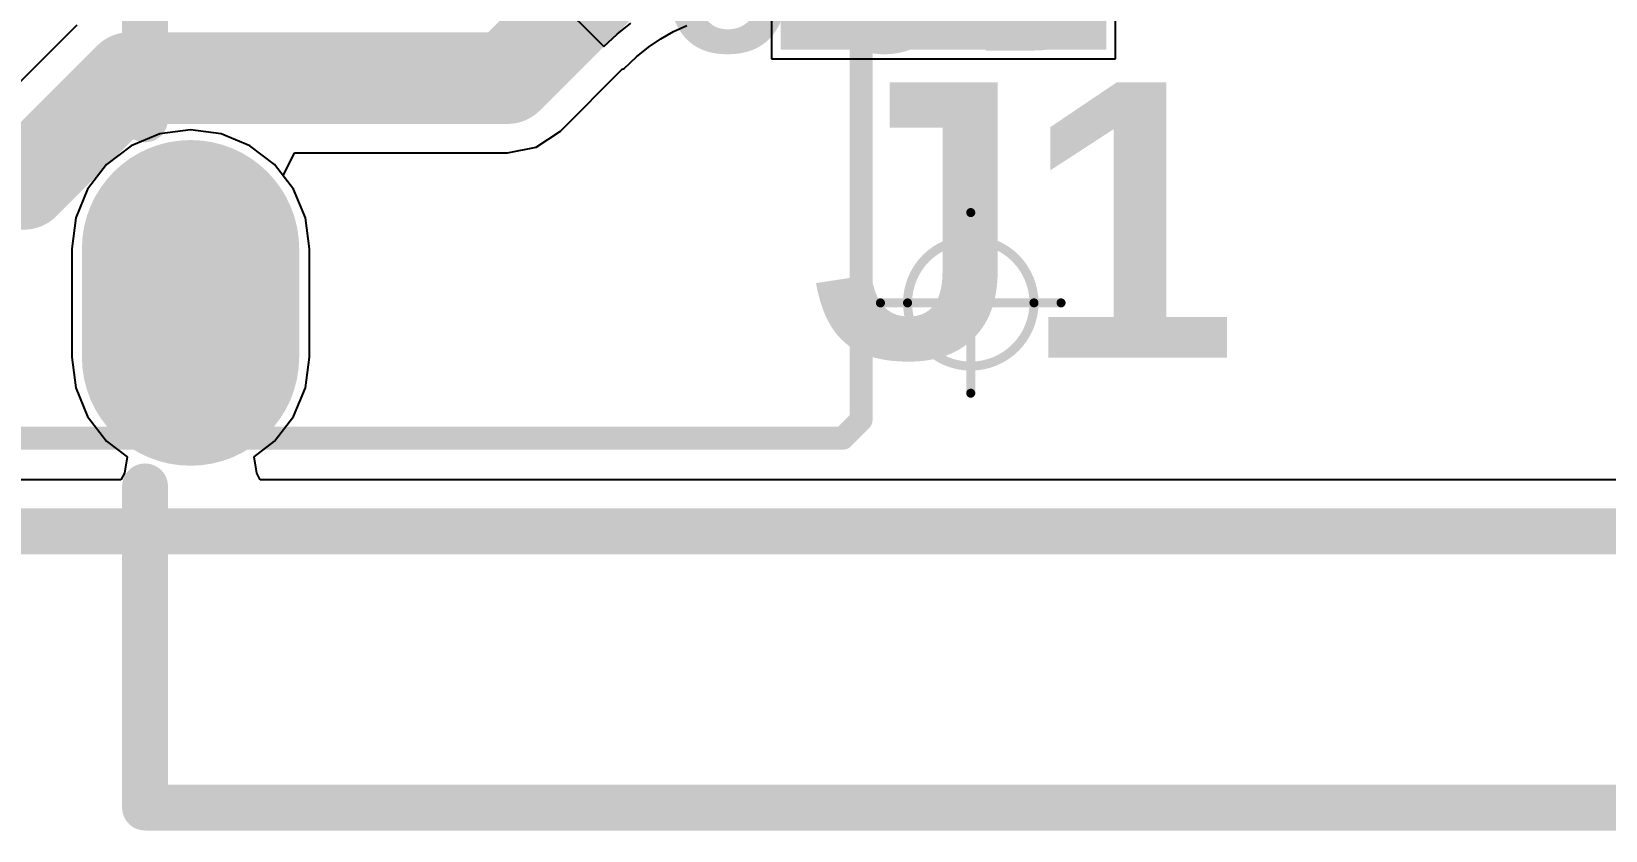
# Model space of a CAD drawing. Header units: millimetres. Extents: x 263 to 304.8, y 57.6 to 115.4.
# Drawn here: x 289.9 to 298.61, y 57.58 to 62.01 of the extents above; entities that cross this region are included whole.
import ezdxf

# ---------------------------------------------------------------- set-up
doc = ezdxf.new("R2010")
doc.units = ezdxf.units.MM
for name, color, linetype in [('BottomLayer', 5, 'Continuous'), ('BottomOverlay', 54, 'Continuous'), ('BottomSolder', 6, 'Continuous'), ('KeepOutLayer', 6, 'Continuous'), ('Mechanical15', 56, 'Continuous'), ('MultiLayer', 9, 'Continuous'), ('PadHoleLayer', 156, 'Continuous'), ('TopLayer', 1, 'Continuous'), ('TopOverlay', 2, 'Continuous'), ('TopSolder', 216, 'Continuous')]:
    doc.layers.add(name, color=color, linetype=linetype)
doc.styles.add('Arial', font='arialbd.ttf', dxfattribs={"height": 0.2})

# ---------------------------------------------------------------- blocks, each defined once
blk = doc.blocks.new('TF___B_25')
at = {"layer": 'BottomSolder'}
blk.add_hatch(color=6, dxfattribs=at).paths.add_polyline_path([(4.1356, 8.3968), (4.1356, 6.5936), (1.7324, 6.5936), (1.7324, 8.3968)])
at = {"layer": 'BottomOverlay', "const_width": 0.127}
for points in [[(6.1852, 7.038), (-5.8036, 7.038)], [(6.2868, 6.9364), (6.1852, 7.038)], [(6.2868, -0.1756), (6.2868, 6.9364)]]:
    blk.add_lwpolyline(points, dxfattribs=at)
at = {"layer": 'BottomOverlay', "const_width": 0.0635}
for points in [[(6.1535, 7.038, 1), (6.217, 7.038, 1)], [(6.1535, 7.038, 1), (6.217, 7.038, 1)], [(6.2551, 6.9364, 1), (6.3186, 6.9364, 1)], [(6.2551, 6.9364, 1), (6.3186, 6.9364, 1)]]:
    blk.add_lwpolyline(points, format="xyb", close=True, dxfattribs=at)
blk = doc.blocks.new('USB_T____C_16P___A_27')
at = {"layer": 'BottomLayer'}
h = blk.add_hatch(color=5, dxfattribs=at)
edge = h.paths.add_edge_path()
edge.add_arc((-4.32, -0.3), 0.5, 180, 360)
edge.add_line((-3.82, -0.3), (-3.82, 0.3))
edge.add_arc((-4.32, 0.3), 0.5, 0, 180)
edge.add_line((-4.82, 0.3), (-4.82, -0.3))
at = {"layer": 'BottomSolder'}
h = blk.add_hatch(color=6, dxfattribs=at)
edge = h.paths.add_edge_path()
edge.add_arc((-4.32, -0.3), 0.6016, 180, 360)
edge.add_line((-3.7184, -0.3), (-3.7184, 0.3))
edge.add_arc((-4.32, 0.3), 0.6016, 0, 180)
edge.add_line((-4.9216, 0.3), (-4.9216, -0.3))
at = {"layer": 'MultiLayer'}
h = blk.add_hatch(color=9, dxfattribs=at)
edge = h.paths.add_edge_path()
edge.add_arc((-4.32, -0.3), 0.5, 180, 360)
edge.add_line((-3.82, -0.3), (-3.82, 0.3))
edge.add_arc((-4.32, 0.3), 0.5, 0, 180)
edge.add_line((-4.82, 0.3), (-4.82, -0.3))
at = {"layer": 'PadHoleLayer'}
h = blk.add_hatch(color=156, dxfattribs=at)
edge = h.paths.add_edge_path()
edge.add_arc((-4.32, -0.3), 0.3, 180, 360)
edge.add_line((-4.02, -0.3), (-4.02, 0.3))
edge.add_arc((-4.32, 0.3), 0.3, 0, 180)
edge.add_line((-4.62, 0.3), (-4.62, -0.3))
at = {"layer": 'TopLayer'}
h = blk.add_hatch(color=1, dxfattribs=at)
edge = h.paths.add_edge_path()
edge.add_arc((-4.32, -0.3), 0.5, 180, 360)
edge.add_line((-3.82, -0.3), (-3.82, 0.3))
edge.add_arc((-4.32, 0.3), 0.5, 0, 180)
edge.add_line((-4.82, 0.3), (-4.82, -0.3))
at = {"layer": 'TopSolder'}
h = blk.add_hatch(color=216, dxfattribs=at)
edge = h.paths.add_edge_path()
edge.add_arc((-4.32, -0.3), 0.6016, 180, 360)
edge.add_line((-3.7184, -0.3), (-3.7184, 0.3))
edge.add_arc((-4.32, 0.3), 0.6016, 0, 180)
edge.add_line((-4.9216, 0.3), (-4.9216, -0.3))
at = {"layer": 'Mechanical15', "const_width": 0.05}
for points in [[(0, -0.5), (0, 0.5)], [(-0.5, 0), (0.5, 0)]]:
    blk.add_lwpolyline(points, dxfattribs=at)
at = {"layer": 'Mechanical15'}
for points, const_width in [([(-0.0125, 0.5, 1), (0.0125, 0.5, 1)], 0.025), ([(0.35, 0, 1), (-0.35, 0, 1)], 0.05), ([(-0.5125, 0, 1), (-0.4875, 0, 1)], 0.025), ([(-0.3625, 0, 1), (-0.3375, 0, 1)], 0.025), ([(0.3375, 0, 1), (0.3625, 0, 1)], 0.025), ([(0.4875, 0, 1), (0.5125, 0, 1)], 0.025), ([(-0.0125, -0.5, 1), (0.0125, -0.5, 1)], 0.025)]:
    blk.add_lwpolyline(points, format="xyb", close=True, dxfattribs=dict(at, const_width=const_width))
at = {"layer": 'TopOverlay', "const_width": 0.254}
for points in [[(-4.572, 1.016), (-4.572, 2.921)], [(-4.572, -2.794), (-4.572, -1.016)], [(-4.572, -2.794), (4.572, -2.794)]]:
    blk.add_lwpolyline(points, dxfattribs=at)
at = {"layer": 'TopOverlay', "const_width": 0.127}
for points in [[(-4.6355, 1.016, 1), (-4.5085, 1.016, 1)], [(-4.6355, -1.016, 1), (-4.5085, -1.016, 1)], [(-4.6355, -2.794, 1), (-4.5085, -2.794, 1)], [(-4.6355, -2.794, 1), (-4.5085, -2.794, 1)]]:
    blk.add_lwpolyline(points, format="xyb", close=True, dxfattribs=at)
at = {"layer": 'TopOverlay'}
blk.add_text('USB', height=1.27, rotation=360, dxfattribs=at).set_placement((-1.778, 1.397))

msp = doc.modelspace()

# ---------------------------------------------------------------- linework, layer by layer
at = {"layer": 'BottomLayer'}
for p, q in [((293.9946, 64.3584), (293.9946, 61.8536)), ((295.8994, 61.8536), (295.8994, 64.3584)), ((293.9946, 61.8536), (295.8994, 61.8536)), ((290.7772, 61.4608), (290.6069, 61.4384)), ((290.9475, 61.4384), (290.7772, 61.4608)), ((290.4482, 61.3727), (290.3119, 61.2681)), ((290.6069, 61.4384), (290.4482, 61.3727)), ((291.1062, 61.3727), (290.9475, 61.4384)), ((291.2425, 61.2681), (291.1062, 61.3727)), ((290.3119, 61.2681), (290.2073, 61.1318)), ((291.3471, 61.1318), (291.2425, 61.2681)), ((290.2073, 61.1318), (290.1416, 60.9731)), ((291.4128, 60.9731), (291.3471, 61.1318)), ((290.1416, 60.9731), (290.1192, 60.8028)), ((291.4352, 60.8028), (291.4128, 60.9731)), ((290.1192, 60.8028), (290.1192, 60.2028)), ((291.4352, 60.2028), (291.4352, 60.8028)), ((290.1192, 60.2028), (290.1416, 60.0325)), ((291.4128, 60.0325), (291.4352, 60.2028)), ((290.1416, 60.0325), (290.2073, 59.8738)), ((291.3471, 59.8738), (291.4128, 60.0325)), ((290.2073, 59.8738), (290.3119, 59.7375)), ((291.2425, 59.7375), (291.3471, 59.8738)), ((290.3119, 59.7375), (290.4258, 59.6501)), ((291.1286, 59.6501), (291.2425, 59.7375)), ((290.4258, 59.6501), (290.4109, 59.56)), ((291.1435, 59.56), (291.1286, 59.6501)), ((290.4109, 59.56), (290.3921, 59.5231)), ((291.1623, 59.5231), (291.1435, 59.56)), ((290.3921, 59.5231), (285.7763, 59.5231)), ((299.0321, 59.5231), (291.1623, 59.5231))]:
    msp.add_line(p, q, dxfattribs=at)
at = {"layer": 'KeepOutLayer', "const_width": 0.254}
msp.add_lwpolyline([(271.6584, 59.2382), (304.653, 59.2382)], dxfattribs=at)
at = {"layer": 'TopLayer'}
for p, q in [((292.706, 62.2808), (293.0652, 61.9216)), ((290.147, 62.0404), (289.6831, 61.5766)), ((293.0652, 61.9216), (293.1385, 61.9898)), ((293.1385, 61.9898), (293.2148, 62.0509)), ((293.3814, 61.9646), (293.4519, 62.0047)), ((293.4519, 62.0047), (293.5248, 62.0385)), ((293.2464, 61.8649), (293.3129, 61.9181)), ((293.3129, 61.9181), (293.3814, 61.9646)), ((292.8248, 61.4544), (293.1675, 61.7971)), ((293.1675, 61.7971), (293.1776, 61.8008)), ((293.1776, 61.8008), (293.2464, 61.8649)), ((292.6904, 61.3646), (292.8248, 61.4544)), ((292.5318, 61.333), (292.6904, 61.3646)), ((291.2901, 61.206), (291.3527, 61.333)), ((291.3527, 61.333), (292.5318, 61.333)), ((291.3471, 61.1318), (291.2901, 61.206)), ((291.4128, 60.9731), (291.3471, 61.1318)), ((291.4352, 60.8028), (291.4128, 60.9731)), ((291.4352, 60.2028), (291.4352, 60.8028)), ((291.4128, 60.0325), (291.4352, 60.2028)), ((291.3471, 59.8738), (291.4128, 60.0325)), ((291.2425, 59.7375), (291.3471, 59.8738)), ((291.1286, 59.6501), (291.2425, 59.7375)), ((291.1435, 59.56), (291.1286, 59.6501)), ((291.1623, 59.5231), (291.1435, 59.56)), ((299.0321, 59.5231), (291.1623, 59.5231))]:
    msp.add_line(p, q, dxfattribs=at)
at = {"layer": 'TopLayer', "const_width": 0.508}
for points in [[(292.5318, 61.7474), (293.3192, 62.5348)], [(289.8548, 61.1622), (290.44, 61.7474)], [(290.44, 61.7474), (292.5318, 61.7474)], [(288.1376, 61.1622), (289.8548, 61.1622)]]:
    msp.add_lwpolyline(points, dxfattribs=at)
at = {"layer": 'TopLayer', "const_width": 0.254}
for points in [[(290.313, 61.7474, 1), (290.567, 61.7474, 1)], [(290.313, 61.7474, 1), (290.567, 61.7474, 1)], [(292.4048, 61.7474, 1), (292.6588, 61.7474, 1)], [(292.4048, 61.7474, 1), (292.6588, 61.7474, 1)], [(289.7278, 61.1622, 1), (289.9818, 61.1622, 1)], [(289.7278, 61.1622, 1), (289.9818, 61.1622, 1)]]:
    msp.add_lwpolyline(points, format="xyb", close=True, dxfattribs=at)

# ---------------------------------------------------------------- block references
at = {"rotation": 270}
msp.add_blockref('TF___B_25', (287.4518, 66.04), dxfattribs=at)
msp.add_blockref('USB_T____C_16P___A_27', (295.0972, 60.5028))

# ---------------------------------------------------------------- texts
at = {"layer": 'TopOverlay', "style": 'Arial'}
msp.add_text('J1', height=1.524, dxfattribs=at).set_placement((294.2081, 60.1992))

doc.saveas('drawing.dxf')
